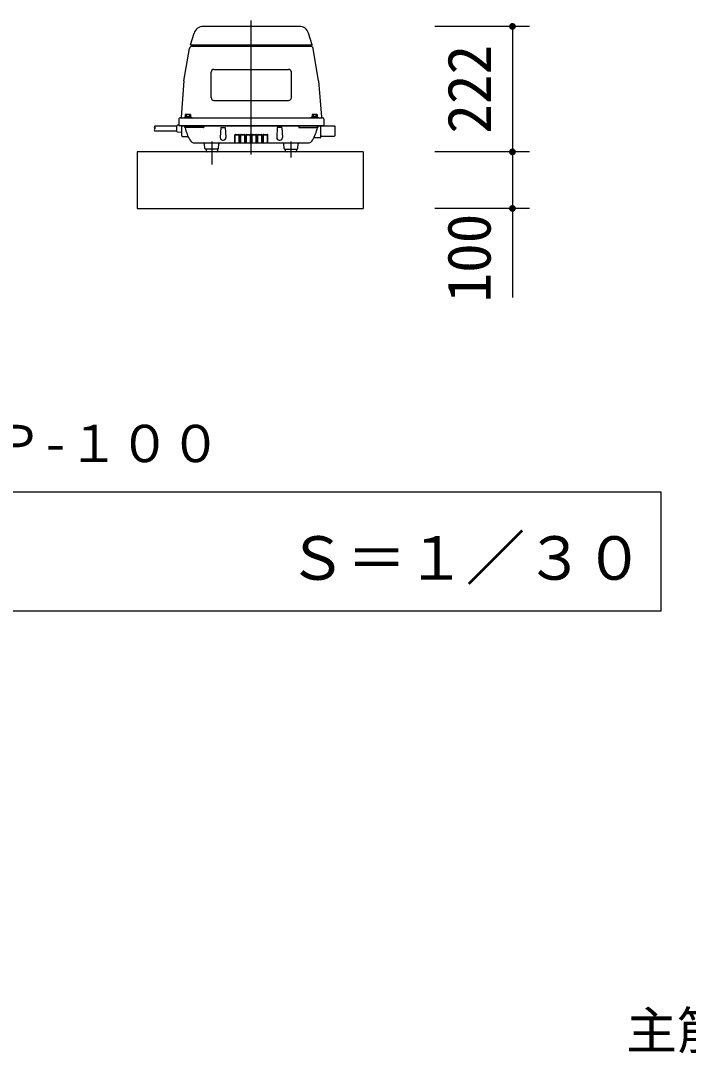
# Model space of a CAD drawing. Units: millimetres, scale not verified. Extents: x -8910 to 8910, y -6308 to 6308.
# Drawn here: x 1053 to 2233, y 3031 to 4857 of the extents above; entities that cross this region are included whole.
import ezdxf
from ezdxf.enums import TextEntityAlignment as Align

# ---------------------------------------------------------------- set-up
doc = ezdxf.new("R2010")
doc.units = ezdxf.units.MM
doc.header["$LTSCALE"] = 30
for name, color, linetype, lineweight in [('0-2_空気管', 3, 'Continuous', 25), ('0-3_製作', 5, 'Continuous', 25), ('0-7_07', 3, 'Continuous', 25)]:
    doc.layers.add(name, color=color, linetype=linetype, lineweight=lineweight)
doc.styles.add('ＭＳ ゴシック', font='')
doc.styles.get('ＭＳ ゴシック').set_extended_font_data('MS Gothic')

msp = doc.modelspace()

# ---------------------------------------------------------------- linework, layer by layer
at = {"layer": '0-3_製作', "color": 2}
for p, q in [((1952.51, 4846.88), (1785.33, 4846.88)), ((1922.51, 4846.88), (1922.51, 4624.88)), ((1952.51, 4624.88), (1785.33, 4624.88)), ((1922.51, 4624.88), (1922.51, 4524.88)), ((1952.51, 4524.88), (1785.33, 4524.88)), ((1922.51, 4524.88), (1922.51, 4367.3))]:
    msp.add_line(p, q, dxfattribs=at)
at = {"layer": '0-3_製作'}
for points in [[(1916.51, 4846.88), (1916.8, 4848.73), (1922.51, 4846.88)], [(1916.51, 4846.88), (1916.61, 4848), (1916.8, 4848.73)], [(1916.51, 4846.88), (1916.52, 4847.25), (1916.61, 4848)], [(1922.51, 4840.88), (1916.51, 4846.88), (1922.51, 4846.88)], [(1922.51, 4840.88), (1916.55, 4846.12), (1916.51, 4846.88)], [(1922.51, 4840.88), (1916.7, 4845.38), (1916.55, 4846.12)], [(1922.51, 4840.88), (1916.93, 4844.67), (1916.7, 4845.38)], [(1922.51, 4846.88), (1916.8, 4848.73), (1917.08, 4849.43)], [(1922.51, 4840.88), (1917.25, 4843.99), (1916.93, 4844.67)], [(1922.51, 4846.88), (1917.08, 4849.43), (1917.44, 4850.09)], [(1922.51, 4840.88), (1917.65, 4843.35), (1917.25, 4843.99)], [(1922.51, 4846.88), (1917.44, 4850.09), (1917.88, 4850.7)], [(1922.51, 4840.88), (1918.13, 4842.77), (1917.65, 4843.35)], [(1922.51, 4846.88), (1917.88, 4850.7), (1918.4, 4851.25)], [(1922.51, 4840.88), (1918.68, 4842.25), (1918.13, 4842.77)], [(1922.51, 4846.88), (1918.4, 4851.25), (1918.98, 4851.73)], [(1922.13, 4840.89), (1918.68, 4842.25), (1922.51, 4840.88)], [(1921.38, 4840.98), (1918.68, 4842.25), (1922.13, 4840.89)], [(1921.38, 4840.98), (1919.29, 4841.81), (1918.68, 4842.25)], [(1922.51, 4846.88), (1918.98, 4851.73), (1919.62, 4852.13)], [(1920.65, 4841.17), (1919.29, 4841.81), (1921.38, 4840.98)], [(1920.65, 4841.17), (1919.95, 4841.45), (1919.29, 4841.81)], [(1922.51, 4846.88), (1919.62, 4852.13), (1920.3, 4852.46)], [(1922.51, 4846.88), (1920.3, 4852.46), (1921.01, 4852.69)], [(1922.51, 4846.88), (1921.01, 4852.69), (1921.75, 4852.83)], [(1922.51, 4846.88), (1921.75, 4852.83), (1922.51, 4852.88)], [(1926.88, 4850.98), (1922.51, 4852.88), (1922.88, 4852.86)], [(1926.88, 4850.98), (1922.51, 4846.88), (1922.51, 4852.88)], [(1927.36, 4850.4), (1922.51, 4846.88), (1926.88, 4850.98)], [(1927.76, 4849.77), (1922.51, 4846.88), (1927.36, 4850.4)], [(1928.09, 4849.09), (1922.51, 4846.88), (1927.76, 4849.77)], [(1928.32, 4848.37), (1922.51, 4846.88), (1928.09, 4849.09)], [(1928.46, 4847.63), (1922.51, 4846.88), (1928.32, 4848.37)], [(1928.51, 4846.88), (1922.51, 4846.88), (1928.46, 4847.63)], [(1928.5, 4846.5), (1922.51, 4846.88), (1928.51, 4846.88)], [(1928.4, 4845.75), (1922.51, 4846.88), (1928.5, 4846.5)], [(1928.21, 4845.02), (1922.51, 4846.88), (1928.4, 4845.75)], [(1927.94, 4844.32), (1922.51, 4846.88), (1928.21, 4845.02)], [(1927.94, 4844.32), (1922.51, 4840.88), (1922.51, 4846.88)], [(1927.57, 4843.66), (1922.51, 4840.88), (1927.94, 4844.32)], [(1927.13, 4843.05), (1922.51, 4840.88), (1927.57, 4843.66)], [(1926.61, 4842.5), (1922.51, 4840.88), (1927.13, 4843.05)], [(1926.03, 4842.02), (1922.51, 4840.88), (1926.61, 4842.5)], [(1925.4, 4841.62), (1922.51, 4840.88), (1926.03, 4842.02)], [(1924.72, 4841.3), (1922.51, 4840.88), (1925.4, 4841.62)], [(1924, 4841.07), (1922.51, 4840.88), (1924.72, 4841.3)], [(1923.26, 4840.92), (1922.51, 4840.88), (1924, 4841.07)], [(1926.33, 4851.5), (1922.88, 4852.86), (1923.63, 4852.77)], [(1926.88, 4850.98), (1922.88, 4852.86), (1926.33, 4851.5)], [(1925.72, 4851.94), (1923.63, 4852.77), (1924.36, 4852.58)], [(1926.33, 4851.5), (1923.63, 4852.77), (1925.72, 4851.94)], [(1925.72, 4851.94), (1924.36, 4852.58), (1925.06, 4852.31)], [(1916.51, 4624.88), (1916.8, 4626.73), (1922.51, 4624.88)], [(1916.51, 4624.88), (1916.61, 4626), (1916.8, 4626.73)], [(1916.51, 4624.88), (1916.52, 4625.25), (1916.61, 4626)], [(1922.51, 4618.88), (1916.51, 4624.88), (1922.51, 4624.88)], [(1922.51, 4618.88), (1916.55, 4624.12), (1916.51, 4624.88)], [(1922.51, 4618.88), (1916.7, 4623.38), (1916.55, 4624.12)], [(1922.51, 4618.88), (1916.93, 4622.67), (1916.7, 4623.38)], [(1922.51, 4624.88), (1916.8, 4626.73), (1917.08, 4627.43)], [(1922.51, 4618.88), (1917.25, 4621.99), (1916.93, 4622.67)], [(1922.51, 4624.88), (1917.08, 4627.43), (1917.44, 4628.09)], [(1922.51, 4618.88), (1917.65, 4621.35), (1917.25, 4621.99)], [(1922.51, 4624.88), (1917.44, 4628.09), (1917.88, 4628.7)], [(1922.51, 4618.88), (1918.13, 4620.77), (1917.65, 4621.35)], [(1922.51, 4624.88), (1917.88, 4628.7), (1918.4, 4629.25)], [(1922.51, 4624.88), (1918.4, 4629.25), (1918.98, 4629.73)], [(1922.51, 4624.88), (1918.98, 4629.73), (1919.62, 4630.13)], [(1922.51, 4624.88), (1919.62, 4630.13), (1920.3, 4630.46)], [(1922.51, 4624.88), (1920.3, 4630.46), (1921.01, 4630.69)], [(1922.51, 4624.88), (1921.01, 4630.69), (1921.75, 4630.83)], [(1922.51, 4624.88), (1921.75, 4630.83), (1922.51, 4630.88)], [(1926.88, 4628.98), (1922.51, 4630.88), (1922.88, 4630.86)], [(1926.88, 4628.98), (1922.51, 4624.88), (1922.51, 4630.88)], [(1927.36, 4628.4), (1922.51, 4624.88), (1926.88, 4628.98)], [(1927.76, 4627.77), (1922.51, 4624.88), (1927.36, 4628.4)], [(1928.09, 4627.09), (1922.51, 4624.88), (1927.76, 4627.77)], [(1928.32, 4626.37), (1922.51, 4624.88), (1928.09, 4627.09)], [(1928.46, 4625.63), (1922.51, 4624.88), (1928.32, 4626.37)], [(1928.51, 4624.88), (1922.51, 4624.88), (1928.46, 4625.63)], [(1928.5, 4624.5), (1922.51, 4624.88), (1928.51, 4624.88)], [(1928.4, 4623.75), (1922.51, 4624.88), (1928.5, 4624.5)], [(1928.21, 4623.02), (1922.51, 4624.88), (1928.4, 4623.75)], [(1927.94, 4622.32), (1922.51, 4624.88), (1928.21, 4623.02)], [(1927.94, 4622.32), (1922.51, 4618.88), (1922.51, 4624.88)], [(1927.57, 4621.66), (1922.51, 4618.88), (1927.94, 4622.32)], [(1927.13, 4621.05), (1922.51, 4618.88), (1927.57, 4621.66)], [(1926.61, 4620.5), (1922.51, 4618.88), (1927.13, 4621.05)], [(1926.33, 4629.5), (1922.88, 4630.86), (1923.63, 4630.77)], [(1926.88, 4628.98), (1922.88, 4630.86), (1926.33, 4629.5)], [(1925.72, 4629.94), (1923.63, 4630.77), (1924.36, 4630.58)], [(1926.33, 4629.5), (1923.63, 4630.77), (1925.72, 4629.94)], [(1925.72, 4629.94), (1924.36, 4630.58), (1925.06, 4630.31)], [(1922.51, 4618.88), (1918.68, 4620.25), (1918.13, 4620.77)], [(1922.13, 4618.89), (1918.68, 4620.25), (1922.51, 4618.88)], [(1921.38, 4618.98), (1918.68, 4620.25), (1922.13, 4618.89)], [(1921.38, 4618.98), (1919.29, 4619.81), (1918.68, 4620.25)], [(1920.65, 4619.17), (1919.29, 4619.81), (1921.38, 4618.98)], [(1920.65, 4619.17), (1919.95, 4619.45), (1919.29, 4619.81)], [(1926.03, 4620.02), (1922.51, 4618.88), (1926.61, 4620.5)], [(1925.4, 4619.62), (1922.51, 4618.88), (1926.03, 4620.02)], [(1924.72, 4619.3), (1922.51, 4618.88), (1925.4, 4619.62)], [(1924, 4619.07), (1922.51, 4618.88), (1924.72, 4619.3)], [(1923.26, 4618.92), (1922.51, 4618.88), (1924, 4619.07)], [(1922.51, 4524.88), (1918.4, 4529.25), (1918.98, 4529.73)], [(1922.51, 4524.88), (1918.98, 4529.73), (1919.62, 4530.13)], [(1922.51, 4524.88), (1919.62, 4530.13), (1920.3, 4530.46)], [(1922.51, 4524.88), (1920.3, 4530.46), (1921.01, 4530.69)], [(1922.51, 4524.88), (1921.01, 4530.69), (1921.75, 4530.83)], [(1922.51, 4524.88), (1921.75, 4530.83), (1922.51, 4530.88)], [(1926.88, 4528.98), (1922.51, 4530.88), (1922.88, 4530.86)], [(1926.88, 4528.98), (1922.51, 4524.88), (1922.51, 4530.88)], [(1926.33, 4529.5), (1922.88, 4530.86), (1923.63, 4530.77)], [(1926.88, 4528.98), (1922.88, 4530.86), (1926.33, 4529.5)], [(1925.72, 4529.94), (1923.63, 4530.77), (1924.36, 4530.58)], [(1926.33, 4529.5), (1923.63, 4530.77), (1925.72, 4529.94)], [(1925.72, 4529.94), (1924.36, 4530.58), (1925.06, 4530.31)], [(1916.51, 4524.88), (1916.8, 4526.73), (1922.51, 4524.88)], [(1916.51, 4524.88), (1916.61, 4526), (1916.8, 4526.73)], [(1916.51, 4524.88), (1916.52, 4525.25), (1916.61, 4526)], [(1922.51, 4518.88), (1916.51, 4524.88), (1922.51, 4524.88)], [(1922.51, 4518.88), (1916.55, 4524.12), (1916.51, 4524.88)], [(1922.51, 4518.88), (1916.7, 4523.38), (1916.55, 4524.12)], [(1922.51, 4518.88), (1916.93, 4522.67), (1916.7, 4523.38)], [(1922.51, 4524.88), (1916.8, 4526.73), (1917.08, 4527.43)], [(1922.51, 4518.88), (1917.25, 4521.99), (1916.93, 4522.67)], [(1922.51, 4524.88), (1917.08, 4527.43), (1917.44, 4528.09)], [(1922.51, 4518.88), (1917.65, 4521.35), (1917.25, 4521.99)], [(1922.51, 4524.88), (1917.44, 4528.09), (1917.88, 4528.7)], [(1922.51, 4518.88), (1918.13, 4520.77), (1917.65, 4521.35)], [(1922.51, 4524.88), (1917.88, 4528.7), (1918.4, 4529.25)], [(1922.51, 4518.88), (1918.68, 4520.25), (1918.13, 4520.77)], [(1922.13, 4518.89), (1918.68, 4520.25), (1922.51, 4518.88)], [(1921.38, 4518.98), (1918.68, 4520.25), (1922.13, 4518.89)], [(1921.38, 4518.98), (1919.29, 4519.81), (1918.68, 4520.25)], [(1920.65, 4519.17), (1919.29, 4519.81), (1921.38, 4518.98)], [(1920.65, 4519.17), (1919.95, 4519.45), (1919.29, 4519.81)], [(1927.36, 4528.4), (1922.51, 4524.88), (1926.88, 4528.98)], [(1927.76, 4527.77), (1922.51, 4524.88), (1927.36, 4528.4)], [(1928.09, 4527.09), (1922.51, 4524.88), (1927.76, 4527.77)], [(1928.32, 4526.37), (1922.51, 4524.88), (1928.09, 4527.09)], [(1928.46, 4525.63), (1922.51, 4524.88), (1928.32, 4526.37)], [(1928.51, 4524.88), (1922.51, 4524.88), (1928.46, 4525.63)], [(1928.5, 4524.5), (1922.51, 4524.88), (1928.51, 4524.88)], [(1928.4, 4523.75), (1922.51, 4524.88), (1928.5, 4524.5)], [(1928.21, 4523.02), (1922.51, 4524.88), (1928.4, 4523.75)], [(1927.94, 4522.32), (1922.51, 4524.88), (1928.21, 4523.02)], [(1927.94, 4522.32), (1922.51, 4518.88), (1922.51, 4524.88)], [(1927.57, 4521.66), (1922.51, 4518.88), (1927.94, 4522.32)], [(1927.13, 4521.05), (1922.51, 4518.88), (1927.57, 4521.66)], [(1926.61, 4520.5), (1922.51, 4518.88), (1927.13, 4521.05)], [(1926.03, 4520.02), (1922.51, 4518.88), (1926.61, 4520.5)], [(1925.4, 4519.62), (1922.51, 4518.88), (1926.03, 4520.02)], [(1924.72, 4519.3), (1922.51, 4518.88), (1925.4, 4519.62)], [(1924, 4519.07), (1922.51, 4518.88), (1924.72, 4519.3)], [(1923.26, 4518.92), (1922.51, 4518.88), (1924, 4519.07)]]:
    msp.add_solid(points, dxfattribs=at)
at = {"layer": '0-7_07'}
for p, q in [((1545.81, 4846.88), (1376.01, 4846.88)), ((1460.91, 4620.33), (1460.91, 4857.04)), ((1353.36, 4814.38), (1359.67, 4834.88)), ((1568.36, 4814.38), (1562.05, 4834.88)), ((1341.91, 4750.38), (1351.7, 4807.72)), ((1353.36, 4814.38), (1353.36, 4814.18)), ((1568.06, 4813.88), (1353.66, 4813.88)), ((1356.62, 4811.88), (1565.19, 4811.88)), ((1568.36, 4814.38), (1568.36, 4814.18)), ((1579.91, 4750.38), (1570.12, 4807.72)), ((1394.91, 4770.88), (1526.91, 4770.88)), ((1341.91, 4750.38), (1336.98, 4686.3)), ((1389.91, 4720.88), (1389.91, 4765.88)), ((1531.91, 4720.88), (1531.91, 4765.88)), ((1579.91, 4750.38), (1584.83, 4686.3)), ((1394.91, 4715.88), (1526.91, 4715.88)), ((1332.91, 4683.38), (1332.91, 4671.38)), ((1334.91, 4685.38), (1586.91, 4685.38)), ((1342.91, 4685.38), (1342.91, 4686.38)), ((1342.91, 4686.38), (1354.91, 4686.38)), ((1344.29, 4687.68), (1353.52, 4687.68)), ((1344.31, 4686.38), (1344.31, 4687.68)), ((1352.79, 4691.33), (1345.02, 4691.33)), ((1346.6, 4690.91), (1346.6, 4687.68)), ((1348.91, 4687.68), (1349.92, 4686.38)), ((1351.21, 4690.91), (1351.21, 4687.68)), ((1353.51, 4687.68), (1353.51, 4686.38)), ((1354.91, 4686.38), (1354.91, 4685.38)), ((1566.91, 4686.38), (1578.91, 4686.38)), ((1566.91, 4685.38), (1566.91, 4686.38)), ((1569.02, 4691.33), (1568.29, 4690.91)), ((1568.29, 4690.91), (1568.29, 4687.68)), ((1568.29, 4687.68), (1577.52, 4687.68)), ((1568.31, 4686.38), (1568.31, 4687.68)), ((1576.79, 4691.33), (1569.02, 4691.33)), ((1570.6, 4690.91), (1570.6, 4687.68)), ((1572.91, 4687.68), (1573.92, 4686.38)), ((1575.21, 4690.91), (1575.21, 4687.68)), ((1576.79, 4691.33), (1577.52, 4690.91)), ((1577.51, 4687.68), (1577.51, 4686.38)), ((1577.52, 4690.91), (1577.52, 4687.68)), ((1578.91, 4686.38), (1578.91, 4685.38)), ((1588.91, 4683.38), (1588.91, 4671.38)), ((1329.41, 4670.28), (1290.36, 4670.28)), ((1329.41, 4661.48), (1290.36, 4661.48)), ((1329.41, 4660.82), (1329.41, 4670.93)), ((1332.91, 4672.07), (1330.35, 4671.93)), ((1337.91, 4659.4), (1330.35, 4659.82)), ((1332.91, 4671.38), (1588.91, 4671.38)), ((1337.91, 4653.38), (1337.91, 4671.38)), ((1338.91, 4670.88), (1583.91, 4670.88)), ((1343.91, 4668.88), (1343.91, 4669.88)), ((1375.95, 4667.88), (1344.91, 4667.88)), ((1376.95, 4669.88), (1376.95, 4668.88)), ((1406.91, 4667.88), (1405.97, 4650.09)), ((1406.91, 4667.88), (1414.91, 4667.88)), ((1414.91, 4667.88), (1415.84, 4650.09)), ((1506.91, 4667.88), (1505.97, 4650.09)), ((1514.91, 4667.88), (1506.91, 4667.88)), ((1514.91, 4667.88), (1515.84, 4650.09)), ((1544.86, 4669.88), (1544.86, 4668.88)), ((1545.86, 4667.88), (1576.91, 4667.88)), ((1577.91, 4668.88), (1577.91, 4669.88)), ((1583.91, 4650.88), (1583.91, 4671.38)), ((1585.41, 4670.88), (1607.91, 4670.88)), ((1608.91, 4653.88), (1608.91, 4669.88)), ((1338.91, 4652.38), (1349.06, 4652.38)), ((1360.99, 4640.88), (1560.83, 4640.88)), ((1390.91, 4643.22), (1390.91, 4602.86)), ((1409.97, 4645.88), (1411.84, 4645.88)), ((1431.91, 4640.88), (1431.91, 4654.88)), ((1432.41, 4640.88), (1432.41, 4654.88)), ((1432.91, 4655.88), (1438.91, 4655.88)), ((1432.91, 4655.38), (1438.91, 4655.38)), ((1439.41, 4640.88), (1439.41, 4654.88)), ((1439.91, 4640.88), (1439.91, 4654.88)), ((1441.91, 4640.88), (1441.91, 4654.88)), ((1442.41, 4640.88), (1442.41, 4654.88)), ((1442.91, 4655.88), (1448.91, 4655.88)), ((1442.91, 4655.38), (1448.91, 4655.38)), ((1449.41, 4640.88), (1449.41, 4654.88)), ((1449.91, 4640.88), (1449.91, 4654.88)), ((1451.91, 4640.88), (1451.91, 4654.88)), ((1452.41, 4640.88), (1452.41, 4654.88)), ((1452.91, 4655.88), (1458.91, 4655.88)), ((1452.91, 4655.38), (1458.91, 4655.38)), ((1459.41, 4640.88), (1459.41, 4654.88)), ((1459.91, 4640.88), (1459.91, 4654.88)), ((1461.91, 4640.88), (1461.91, 4654.88)), ((1462.41, 4640.88), (1462.41, 4654.88)), ((1462.91, 4655.88), (1468.91, 4655.88)), ((1462.91, 4655.38), (1468.91, 4655.38)), ((1469.41, 4640.88), (1469.41, 4654.88)), ((1469.91, 4640.88), (1469.91, 4654.88)), ((1471.91, 4640.88), (1471.91, 4654.88)), ((1472.41, 4640.88), (1472.41, 4654.88)), ((1472.91, 4655.88), (1478.91, 4655.88)), ((1472.91, 4655.38), (1478.91, 4655.38)), ((1479.41, 4640.88), (1479.41, 4654.88)), ((1479.91, 4640.88), (1479.91, 4654.88)), ((1481.91, 4640.88), (1481.91, 4654.88)), ((1482.41, 4640.88), (1482.41, 4654.88)), ((1482.91, 4655.88), (1488.91, 4655.88)), ((1482.91, 4655.38), (1488.91, 4655.38)), ((1489.41, 4640.88), (1489.41, 4654.88)), ((1489.91, 4640.88), (1489.91, 4654.88)), ((1509.97, 4645.88), (1511.84, 4645.88)), ((1530.91, 4643.22), (1530.91, 4614.84)), ((1582.91, 4649.88), (1572.2, 4649.88)), ((1585.41, 4652.88), (1607.91, 4652.88)), ((1658.91, 4624.88), (1258.91, 4624.88)), ((1258.91, 4624.88), (1258.91, 4524.88)), ((1378.84, 4630.81), (1378.28, 4639.01)), ((1401.97, 4629.88), (1379.84, 4629.88)), ((1380.91, 4629.88), (1380.91, 4626.88)), ((1400.91, 4629.88), (1400.91, 4626.88)), ((1402.97, 4630.81), (1403.53, 4639.01)), ((1518.84, 4630.81), (1518.28, 4639.01)), ((1519.84, 4629.88), (1541.97, 4629.88)), ((1520.91, 4629.88), (1520.91, 4626.88)), ((1540.91, 4629.88), (1540.91, 4626.88)), ((1542.97, 4630.81), (1543.53, 4639.01)), ((1658.91, 4624.88), (1658.91, 4524.88)), ((1258.91, 4524.88), (1658.91, 4524.88)), ((2185.68, 4022.81), (25.67, 4022.81)), ((2185.68, 3812.8), (2185.68, 4022.81)), ((2185.68, 3812.8), (25.67, 3812.8))]:
    msp.add_line(p, q, dxfattribs=at)
for points in [[(1345.02, 4691.33), (1344.29, 4690.91), (1344.29, 4687.68)], [(1352.79, 4691.33), (1353.52, 4690.91), (1353.52, 4687.68)]]:
    msp.add_lwpolyline(points, dxfattribs=at)
for centre, radius, start, end in [((1375.92, 4829.88), 17, 90, 162.89727), ((1545.81, 4829.88), 17, 17.10273, 90), ((1356.62, 4806.88), 5, 90, 170.31121), ((1353.66, 4814.18), 0.3, 180, 270), ((1460.91, 3904.34), 911.5, 94.42951, 95.34274), ((1390.35, 4815.11), 2, 274.42951, 321.99439), ((1531.46, 4815.11), 2, 218.00561, 265.57049), ((1460.91, 3904.34), 911.5, 84.65726, 85.57049), ((1565.19, 4806.88), 5, 9.68879, 90), ((1568.06, 4814.18), 0.3, 270, 0), ((1394.91, 4765.88), 5, 90, 180), ((1526.91, 4765.88), 5, 0, 90), ((1394.91, 4720.88), 5, 180, 270), ((1526.91, 4720.88), 5, 270, 0), ((1334.91, 4683.38), 2, 90, 180), ((1335.98, 4686.38), 1, 270, 355.60129), ((1344.29, 4684.82), 6.51, 69.22909, 84.07042), ((1348.91, 4684.82), 6.51, 69.22909, 110.77091), ((1353.52, 4684.82), 6.51, 95.92958, 110.77091), ((1568.29, 4684.82), 6.51, 69.22909, 84.07042), ((1572.91, 4684.82), 6.51, 69.22909, 110.77091), ((1577.52, 4684.82), 6.51, 95.92958, 110.77091), ((1585.83, 4686.38), 1, 184.39871, 270), ((1586.91, 4683.38), 2, 0, 90), ((1292.67, 4668.08), 3.19, 136.39718, 223.60282), ((1292.67, 4663.68), 3.19, 136.39718, 223.60282), ((1288.05, 4668.08), 3.19, 316.39718, 43.60282), ((1330.41, 4670.93), 1, 93.17983, 180), ((1330.41, 4660.82), 1, 180, 266.82017), ((1338.91, 4671.88), 1, 210, 270), ((1340.03, 4666.88), 4, 12.76368, 90), ((1342.91, 4669.88), 1, 0, 90), ((1344.91, 4668.88), 1, 180, 270), ((1423.91, 4685.88), 82, 192.76368, 209.0853), ((1375.95, 4668.88), 1, 270, 0), ((1377.95, 4669.88), 1, 90, 180), ((1543.86, 4669.88), 1, 0, 90), ((1545.86, 4668.88), 1, 180, 270), ((1497.91, 4685.88), 82, 330.9147, 347.23632), ((1576.91, 4668.88), 1, 270, 0), ((1581.78, 4666.88), 4, 90, 167.23632), ((1578.91, 4669.88), 1, 90, 180), ((1585.41, 4672.38), 1.5, 221.81031, 270), ((1607.91, 4669.88), 1, 0, 90), ((1338.91, 4653.38), 1, 180, 270), ((1360.99, 4650.88), 10, 209.0853, 270), ((1376.29, 4638.88), 2, 3.90049, 90), ((1405.52, 4638.88), 2, 90, 176.09951), ((1409.97, 4649.88), 4, 177, 270), ((1411.84, 4649.88), 4, 270, 3), ((1432.91, 4654.88), 1, 90, 180), ((1432.91, 4654.88), 0.5, 90, 180), ((1438.91, 4654.88), 1, 0, 90), ((1438.91, 4654.88), 0.5, 0, 90), ((1442.91, 4654.88), 1, 90, 180), ((1442.91, 4654.88), 0.5, 90, 180), ((1448.91, 4654.88), 1, 0, 90), ((1448.91, 4654.88), 0.5, 0, 90), ((1452.91, 4654.88), 1, 90, 180), ((1452.91, 4654.88), 0.5, 90, 180), ((1458.91, 4654.88), 1, 0, 90), ((1458.91, 4654.88), 0.5, 0, 90), ((1462.91, 4654.88), 1, 90, 180), ((1462.91, 4654.88), 0.5, 90, 180), ((1468.91, 4654.88), 1, 0, 90), ((1468.91, 4654.88), 0.5, 0, 90), ((1472.91, 4654.88), 1, 90, 180), ((1472.91, 4654.88), 0.5, 90, 180), ((1478.91, 4654.88), 1, 0, 90), ((1478.91, 4654.88), 0.5, 0, 90), ((1482.91, 4654.88), 1, 90, 180), ((1482.91, 4654.88), 0.5, 90, 180), ((1488.91, 4654.88), 1, 0, 90), ((1488.91, 4654.88), 0.5, 0, 90), ((1509.97, 4649.88), 4, 177, 270), ((1511.84, 4649.88), 4, 270, 3), ((1516.29, 4638.88), 2, 3.90049, 90), ((1545.52, 4638.88), 2, 90, 176.09951), ((1560.83, 4650.88), 10, 270, 330.9147), ((1572.2, 4648.88), 1, 90, 153.52655), ((1582.91, 4650.88), 1, 270, 0), ((1585.41, 4651.38), 1.5, 90, 180), ((1607.91, 4653.88), 1, 270, 0), ((1379.84, 4630.88), 1, 183.90049, 270), ((1382.91, 4626.88), 2, 180, 270), ((1398.91, 4626.88), 2, 270, 0), ((1401.97, 4630.88), 1, 270, 356.09951), ((1519.84, 4630.88), 1, 183.90049, 270), ((1522.91, 4626.88), 2, 180, 270), ((1538.91, 4626.88), 2, 270, 0), ((1541.97, 4630.88), 1, 270, 356.09951)]:
    msp.add_arc(centre, radius, start, end, dxfattribs=at)

# ---------------------------------------------------------------- texts
at = {"layer": '0-2_空気管', "color": 4, "style": 'ＭＳ ゴシック'}
msp.add_text('ＨＰ-１００', height=65.98, dxfattribs=at).set_placement((912.46, 4056.37), align=Align.BOTTOM_LEFT)
at = {"layer": '0-3_製作', "color": 4, "style": 'ＭＳ ゴシック'}
for s, p in [('222', (1907.51, 4657.13)), ('100', (1907.1, 4358.6))]:
    msp.add_text(s, height=76.98, rotation=90, dxfattribs=at).set_placement(p, align=Align.BOTTOM_LEFT)
msp.add_text('主筋Ｄ１０－２００＠ダブル', height=65.98, dxfattribs=at).set_placement((2123.41, 3018.4), align=Align.BOTTOM_LEFT)
at = {"layer": '0-7_07', "color": 4, "style": 'ＭＳ ゴシック'}
msp.add_text('Ｓ＝１／３０', height=76.98, dxfattribs=at).set_placement((1524.95, 3845.06), align=Align.BOTTOM_LEFT)

doc.saveas('drawing.dxf')
